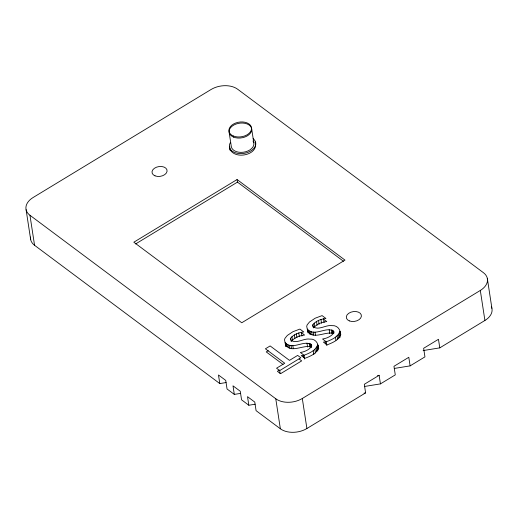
<?xml version="1.0" encoding="UTF-8"?>
<svg xmlns="http://www.w3.org/2000/svg" width="518" height="518" viewBox="0 0 518 518"><rect width="100%" height="100%" fill="white"/><g stroke="black" fill="none" stroke-linecap="round" stroke-linejoin="round"><path stroke-width="0.78" d="M229.927 150.103L229.707 146.238M285.787 346.348L284.511 339.737L284.997 338.293L287.341 335.424L292.935 331.701L299.903 329.079L303.749 331.947C298.931 332.511 293.706 334.207 290.676 338.202L290.546 339.588C295.487 344.871 303.652 337.995 309.79 339.109C315.773 338.487 319.004 344.069 318.298 349.482M307.86 332.116L306.701 326.269L307.18 324.831L309.524 321.963L315.125 318.233L322.086 315.611L325.939 318.479C321.121 319.043 315.896 320.739 312.866 324.734L312.73 326.12C317.67 331.403 325.841 324.533 331.973 325.641C337.963 325.019 341.187 330.607 340.488 336.014M285.204 342.534C292.12 351.146 305.374 338.578 311.719 345.299L311.299 346.807C308.637 350.077 304.474 351.858 300.375 352.48L304.066 355.238C309.252 353.263 315.721 350.66 317.599 344.91M307.394 329.066C314.309 337.678 327.564 325.11 333.903 331.837L333.488 333.339C330.827 336.609 326.657 338.396 322.565 339.018L326.249 341.77C331.436 339.802 337.904 337.199 339.789 331.442M291.524 341.31C294.554 337.315 299.78 335.619 304.597 335.055L301.392 332.666M313.714 327.842C316.744 323.847 321.963 322.151 326.78 321.587L323.575 319.198M237.076 179.545L133.825 242.204L241.751 322.766L344.994 260.107L237.076 179.545L237.464 182.116L343.447 261.234M135.599 243.946L237.464 182.116M268.272 350.68L266.246 351.916L283.009 364.426M279.442 370.085L277.389 371.328L280.562 373.698L301.677 360.884L299.139 358.987M279.714 370.59L300.829 357.776L297.656 355.406L289.478 360.373L270.137 345.933L265.397 348.808L284.745 363.248L276.547 368.22L279.714 370.59L280.18 373.64M29.96 215.268L275.764 398.756A19.024 12.354 -8.7 0 0 302.305 398.491L480.315 290.449A19.024 12.354 -8.7 0 0 483.443 272.708L237.639 89.219A19.024 12.354 -8.7 0 0 211.098 89.484L33.087 197.526A19.024 12.354 -8.7 0 0 29.96 215.268L34.557 245.292L219.794 383.573L226.107 382.549M364.607 386.454L380.445 383.883L379.131 375.304L364.296 384.304L365.611 392.884L306.902 428.515A19.024 12.354 -8.7 0 1 280.361 428.781L256.086 410.657L254.772 402.085L247.513 396.665L248.828 405.244L255.134 404.215M380.445 383.883L395.279 374.877L393.965 366.297L408.799 357.297L410.114 365.876L394.276 368.447M410.114 365.876L424.948 356.87L423.633 348.29L438.468 339.29L439.782 347.869L423.109 350.576M439.782 347.869L484.913 320.474A19.024 12.354 -8.7 0 0 491.388 306.766M219.794 383.573L218.479 374.993L225.738 380.413L227.052 388.986L234.311 394.405L240.624 393.382M377.544 375.556L379.131 375.304M364.024 393.143L365.611 392.884M333.903 333.611C326.249 330.393 310.547 341.66 307.543 329.377L308.093 332.951M311.713 347.079C304.06 343.861 288.364 355.121 285.36 342.845L285.904 346.419M248.828 405.244L241.569 399.825L240.255 391.245L232.996 385.826L234.311 394.405M340.838 334.544L340.022 331.753L340.566 335.327M318.758 348.724L317.832 345.221L318.382 348.795M255.057 141.926C259.57 155.083 233.916 160.457 229.681 148.511M487.308 278.283L491.906 308.307M480.315 290.449L484.913 320.474M339.316 332.899L340.015 337.471M338.39 334.356L338.973 338.17M337.069 335.787L337.652 339.601M335.437 337.153L335.904 340.203M333.67 331.131L333.903 332.66M333.055 330.503L333.521 333.553M332.252 330.037L332.718 333.087M331.352 329.772L331.934 333.586M329.183 329.726L329.765 333.54M323.523 318.797L324.106 322.61M326.249 341.77L326.832 345.584M325.641 343.933L325.31 341.789L323.407 342.126L327.098 344.878C332.329 342.767 340.417 339.84 340.617 333.113M320.972 319.489L321.555 323.303M318.538 320.422L319.12 324.236M316.53 321.451L317.113 325.265M314.122 323.18L314.704 326.987M315.015 332.103L315.481 335.152M317.126 346.367L317.825 350.939M312.866 324.734L313.332 327.784M316.207 347.818L316.789 351.631M313.254 332.006L313.72 335.055M314.886 349.255L315.468 353.069M311.609 331.714L312.076 334.764M313.248 350.621L313.837 354.435M310.101 331.183L310.567 334.24M311.48 344.6L311.713 346.128M308.754 330.374L309.337 334.188M310.871 343.965L311.337 347.021M310.068 343.505L310.535 346.555M309.168 343.24L309.751 347.047M306.999 343.194L307.582 347.008M301.34 332.265L301.923 336.078M304.066 355.238L304.649 359.052M303.457 357.401L303.127 355.251L301.223 355.594L304.914 358.346C310.146 356.235 318.233 353.302 318.428 346.581M298.782 332.951L299.365 336.765M296.354 333.883L296.937 337.697M294.341 334.919L294.923 338.727M302.305 398.491L306.902 428.515M291.932 336.642L292.515 340.455M292.825 345.571L293.292 348.62M290.676 338.202L291.148 341.252M291.064 345.474L291.53 348.523M289.42 345.182L289.886 348.232M287.917 344.651L288.384 347.701M286.564 343.842L287.03 346.892M251.619 128.496L253.807 142.793M275.764 398.756L280.361 428.781M229.183 132.608L231.371 146.905A11.415 7.414 -8.7 0 0 245.674 151.761A11.415 7.414 -8.7 0 0 253.004 140.987M26.094 209.693L30.691 239.717M34.557 245.292A19.024 12.354 -8.7 0 1 30.543 237.024M253.134 138.669A13.313 8.651 -8.7 0 1 244.237 153.341A13.313 8.651 -8.7 0 1 230.4 142.534M233.456 136.033A11.415 7.414 -8.7 0 0 251.495 129.345A11.415 7.414 -8.7 0 0 235.755 122.993A11.415 7.414 -8.7 0 0 233.456 136.033M349.333 320.895A7.608 4.94 -8.7 0 0 361.363 316.433A7.608 4.94 -8.7 0 0 350.867 312.199A7.608 4.94 -8.7 0 0 349.333 320.895M155.031 175.848A7.608 4.94 -8.7 0 0 167.055 171.387A7.608 4.94 -8.7 0 0 156.565 167.159A7.608 4.94 -8.7 0 0 155.031 175.848M233.624 137.128A11.415 7.414 -8.7 0 0 251.664 130.439A11.415 7.414 -8.7 0 0 235.923 124.087A11.415 7.414 -8.7 0 0 233.624 137.128"/></g></svg>
